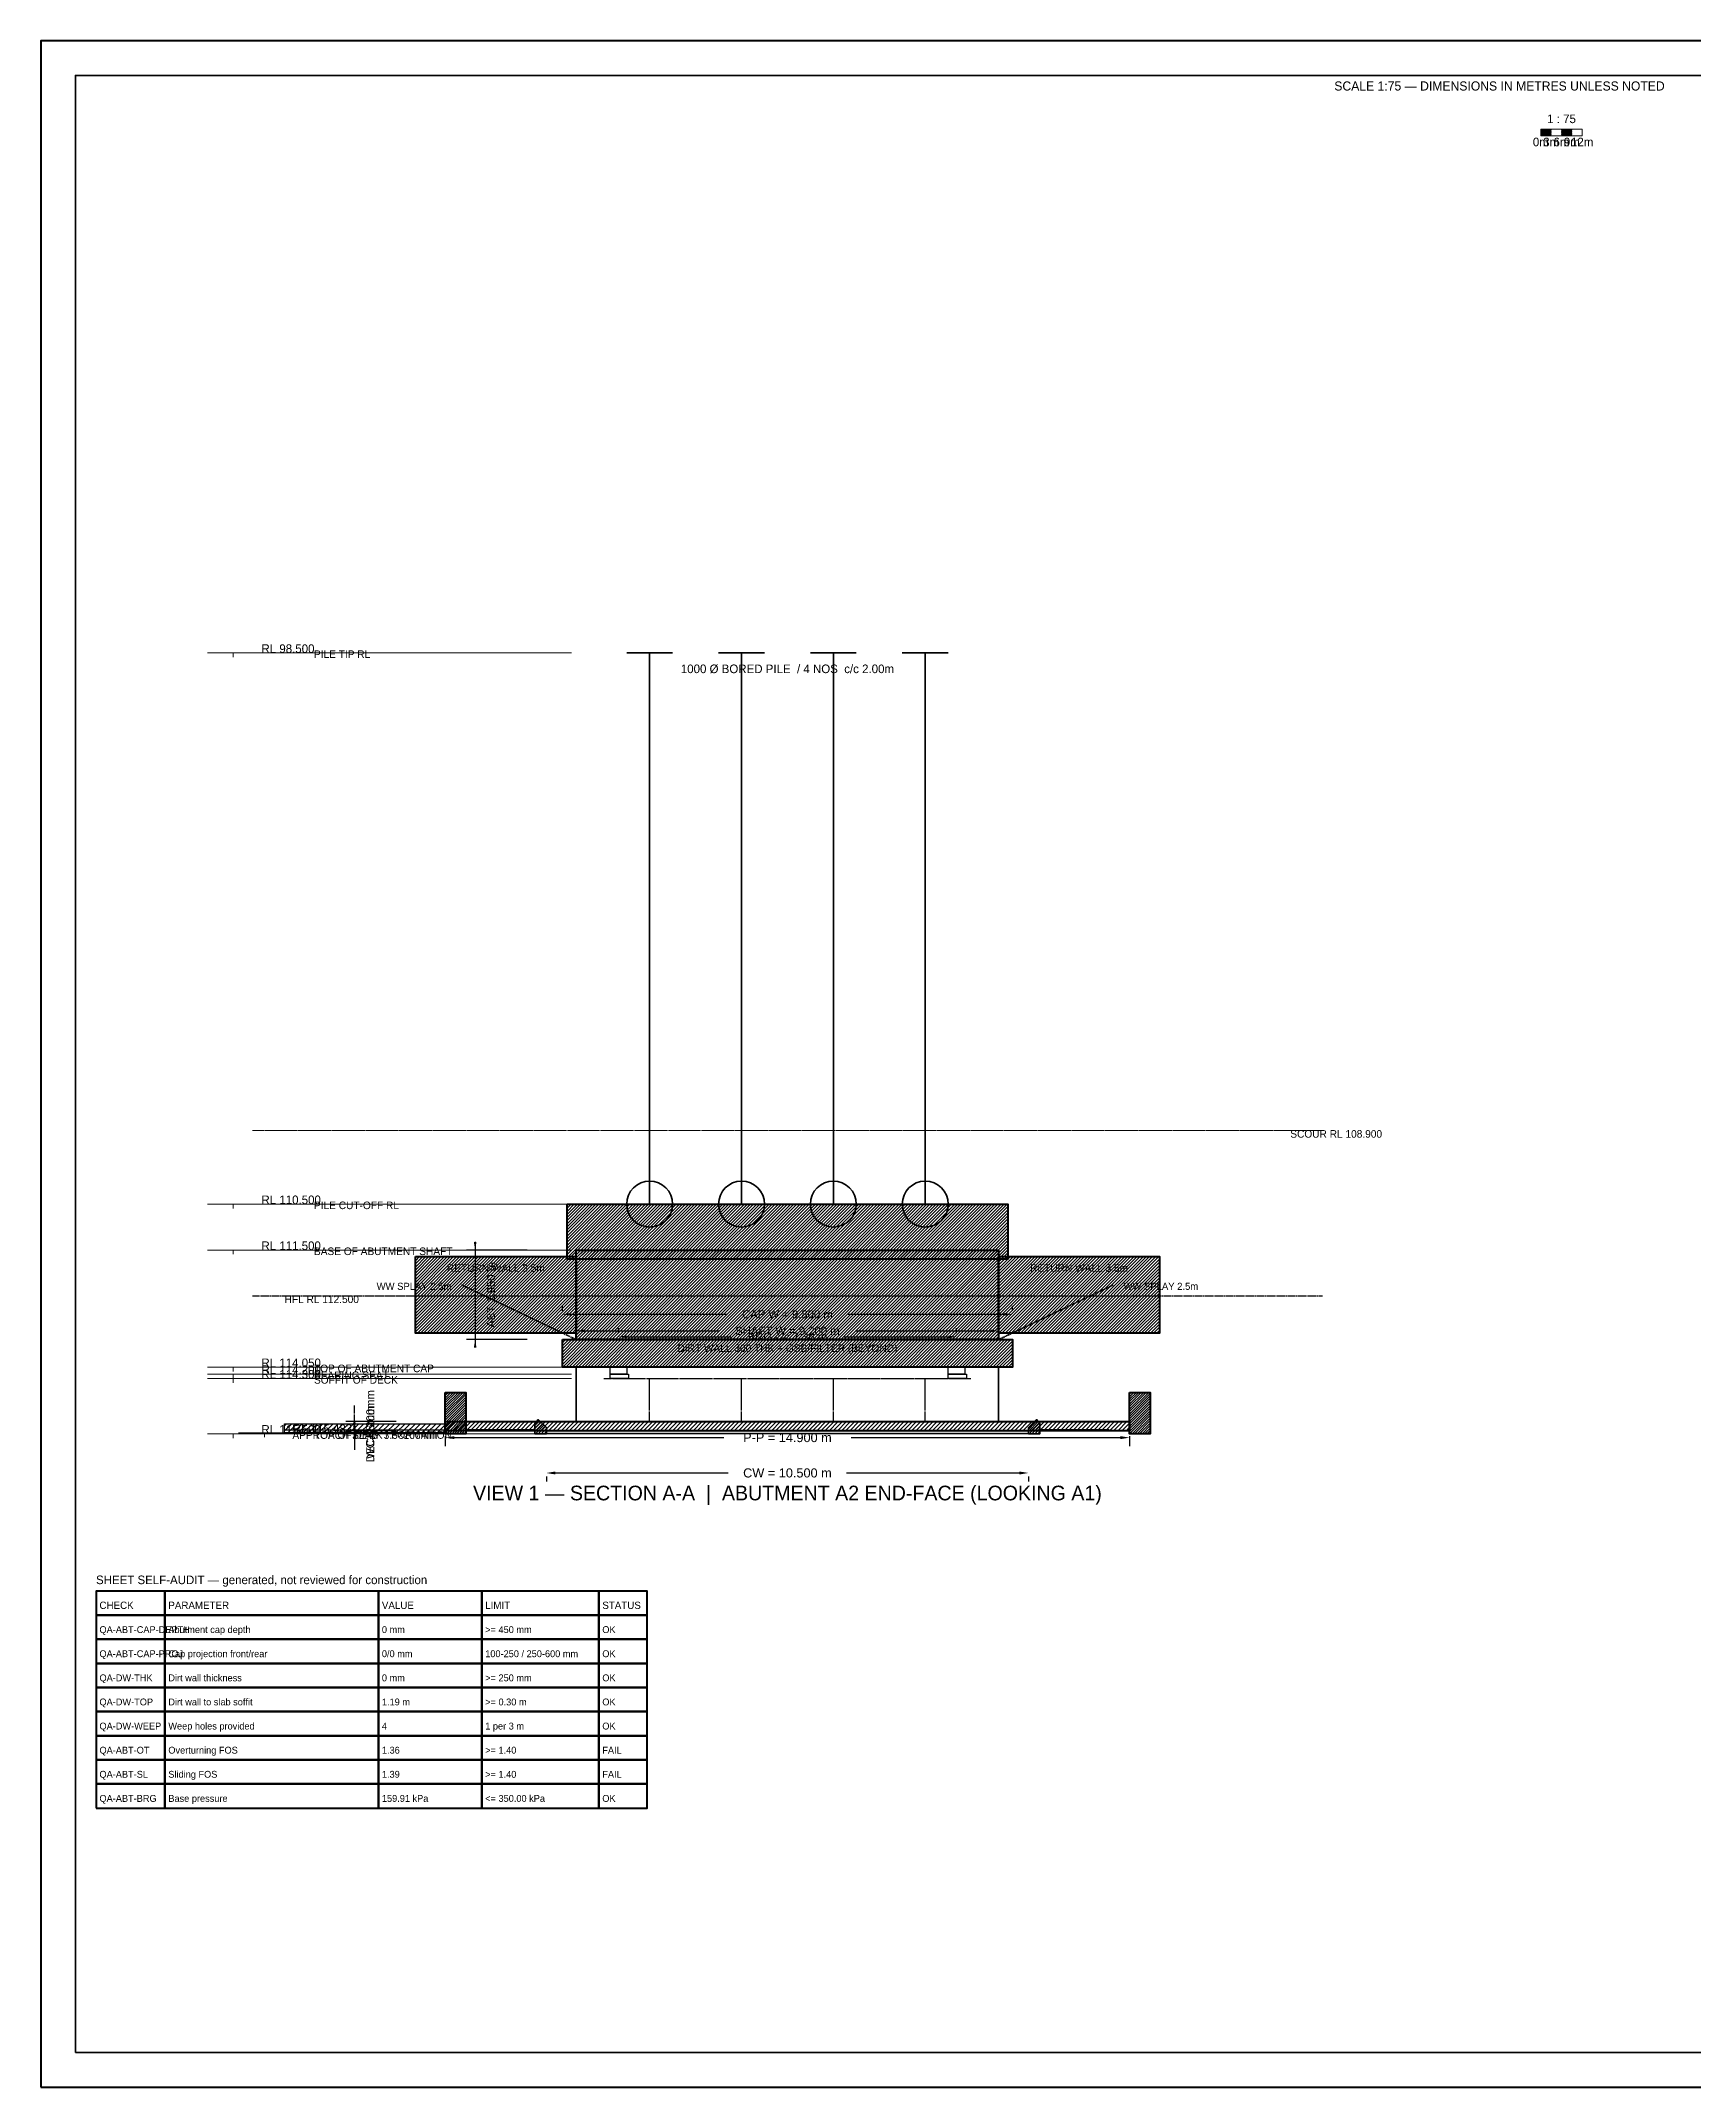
# Model space of a CAD drawing. Header units: metres. Extents: x 0 to 841, y 0 to 594.
# Drawn here: x 0 to 480, y 0 to 594 of the extents above; entities that cross this region are included whole.
import ezdxf
from ezdxf.enums import TextEntityAlignment as Align

# ---------------------------------------------------------------- set-up
doc = ezdxf.new("R2010")
doc.units = ezdxf.units.M
for name, pattern in [('DASHED', [0.5, 0.375, -0.125]), ('DASHED2', [0.25, 0.1875, -0.0625]), ('HIDDEN', [0.25, 0.1875, -0.0625])]:
    doc.linetypes.add(name, pattern=pattern)
for name, color, linetype, lineweight in [('BORDER-INNER', 7, 'Continuous', 35), ('BORDER-OUTER', 7, 'Continuous', 70), ('CIVIL-HFL', 5, 'DASHED', 25), ('CIVIL-ROAD', 7, 'Continuous', 25), ('CIVIL-SCOUR', 1, 'DASHED2', 18), ('DIM-LEVEL', 3, 'Continuous', 18), ('DIM-LINEAR', 3, 'Continuous', 18), ('FOUND-CAP', 2, 'Continuous', 35), ('FOUND-PILE', 4, 'Continuous', 35), ('STRUC-HATCHING', 8, 'Continuous', 18), ('STRUC-HIDDEN', 8, 'HIDDEN', 25), ('SUB-ABUT', 3, 'Continuous', 35), ('SUB-BEARING', 5, 'Continuous', 25), ('SUB-DIRT-WALL', 3, 'Continuous', 35), ('SUPER-DECK', 2, 'Continuous', 50), ('SUPER-FOOTPATH', 7, 'Continuous', 25), ('SUPER-KERB', 7, 'Continuous', 25), ('SUPER-PARAPET', 2, 'Continuous', 35), ('SUPER-WEARING', 8, 'Continuous', 25), ('SYM-SCALE', 7, 'Continuous', 13), ('TEXT-GENERAL', 7, 'Continuous', 18), ('TEXT-HEADER', 7, 'Continuous', 25), ('TEXT-LEVEL', 5, 'Continuous', 18), ('TEXT-SPEC', 7, 'Continuous', 13), ('TITLEBLK-BOX', 7, 'Continuous', 50)]:
    doc.layers.add(name, color=color, linetype=linetype, lineweight=lineweight)
doc.styles.add('BRIDGE_STD', font='Arial.ttf')
doc.dimstyles.new('pmb100', dxfattribs={"dimtxt": 2.5, "dimasz": 0.9375, "dimexe": 2.5, "dimexo": 2.5, "dimtad": 0, "dimtih": 1, "dimdec": 0, "dimtxsty": 'BRIDGE_STD', "dimcen": 2.5, "dimazin": 3, "dimtfac": 1, "dimtmove": 0, "dimatfit": 3})

msp = doc.modelspace()

# ---------------------------------------------------------------- hatches: boundary and pattern name
at = {"layer": 'STRUC-HATCHING'}
h = msp.add_hatch(dxfattribs=at)
h.set_pattern_fill('ANSI31', scale=0.2)
h.paths.add_polyline_path([(152.75, 256.33), (280.75, 256.33), (280.75, 240.33), (152.75, 240.33)])
h = msp.add_hatch(dxfattribs=at)
h.set_pattern_fill('ANSI31', scale=0.2)
h.paths.add_polyline_path([(108.75, 241.07), (155.42, 241.07), (155.42, 218.87), (108.75, 218.87)])
h = msp.add_hatch(dxfattribs=at)
h.set_pattern_fill('ANSI31', scale=0.2)
h.paths.add_polyline_path([(155.42, 243), (278.08, 243), (278.08, 217), (155.42, 217)])
h = msp.add_hatch(dxfattribs=at)
h.set_pattern_fill('ANSI31', scale=0.2)
h.paths.add_polyline_path([(278.08, 241.07), (324.75, 241.07), (324.75, 218.87), (278.08, 218.87)])
h = msp.add_hatch(dxfattribs=at)
h.set_pattern_fill('ANSI31', scale=0.2)
h.paths.add_polyline_path([(151.42, 217), (282.08, 217), (282.08, 209), (151.42, 209)])
h = msp.add_hatch(dxfattribs=at)
h.set_pattern_fill('ANSI31', scale=0.16)
h.paths.add_polyline_path([(117.42, 201.67), (123.42, 201.67), (123.42, 189.67), (117.42, 189.67)])
h = msp.add_hatch(dxfattribs=at)
h.set_pattern_fill('ANSI31', scale=0.16)
h.paths.add_polyline_path([(316.08, 201.67), (322.08, 201.67), (322.08, 189.67), (316.08, 189.67)])
h = msp.add_hatch(dxfattribs=at)
h.set_pattern_fill('ANSI31', scale=0.333333)
h.paths.add_polyline_path([(70.75, 192.57), (117.42, 192.57), (117.42, 189.9), (70.75, 189.9)])
h = msp.add_hatch(dxfattribs=at)
h.set_pattern_fill('ANSI31', scale=0.266667)
h.paths.add_polyline_path([(117.42, 193.2), (316.08, 193.2), (316.08, 190.53), (117.42, 190.53)])
h = msp.add_hatch(dxfattribs=at)
h.set_pattern_fill('ANSI31', scale=0.186667)
h.paths.add_polyline_path([(146.75, 189.67), (143.42, 189.67), (143.42, 192.6), (144.42, 193.77), (146.75, 191.43)])
h = msp.add_hatch(dxfattribs=at)
h.set_pattern_fill('ANSI31', scale=0.1866667)
h.paths.add_polyline_path([(286.75, 189.67), (290.08, 189.67), (290.08, 192.6), (289.08, 193.77), (286.75, 191.43)])
at = {"layer": 'SUPER-WEARING'}
h = msp.add_hatch(dxfattribs=at)
h.set_pattern_fill('AR-SAND', scale=0.0533333)
h.paths.add_polyline_path([(70.75, 190.77), (117.42, 190.77), (117.42, 189.9), (70.75, 189.9)])
h = msp.add_hatch(dxfattribs=at)
h.set_pattern_fill('AR-SAND', scale=0.0533333)
h.paths.add_polyline_path([(146.75, 190.53), (286.75, 190.53), (286.75, 189.67), (146.75, 189.67)])
at = {"layer": 'SYM-SCALE'}
h = msp.add_hatch(dxfattribs=at)
h.set_pattern_fill('SOLID')
h.paths.add_polyline_path([(435.5, 566.4), (438.5, 566.4), (438.5, 568.39), (435.5, 568.39)])
h = msp.add_hatch(dxfattribs=at)
h.set_pattern_fill('SOLID')
h.paths.add_polyline_path([(441.5, 566.4), (444.5, 566.4), (444.5, 568.39), (441.5, 568.39)])

# ---------------------------------------------------------------- linework, layer by layer
at = {"layer": 'BORDER-INNER'}
msp.add_lwpolyline([(10, 10), (831, 10), (831, 584), (10, 584), (10, 10)], dxfattribs=at)
at = {"layer": 'BORDER-OUTER'}
msp.add_lwpolyline([(0, 0), (841, 0), (841, 594), (0, 594), (0, 0)], dxfattribs=at)
at = {"layer": 'CIVIL-HFL', "color": 5, "linetype": 'DASHED'}
msp.add_line((61.42, 229.67), (372.08, 229.67), dxfattribs=at)
at = {"layer": 'CIVIL-ROAD', "lineweight": 25}
msp.add_lwpolyline([(70.75, 192.57), (117.42, 192.57), (117.42, 189.9), (70.75, 189.9), (70.75, 192.57)], dxfattribs=at)
at = {"layer": 'CIVIL-SCOUR', "color": 1, "linetype": 'DASHED2'}
msp.add_line((61.42, 277.67), (372.08, 277.67), dxfattribs=at)
at = {"layer": 'DIM-LEVEL'}
for p, q in [((48.34, 416.33), (63.3, 416.33)), ((55.82, 416.33), (55.82, 415.09)), ((48.34, 256.33), (63.3, 256.33)), ((55.82, 256.33), (55.82, 255.09)), ((48.34, 243), (63.3, 243)), ((55.82, 243), (55.82, 241.75)), ((48.34, 209), (63.3, 209)), ((55.82, 209), (55.82, 207.75)), ((48.34, 207), (63.3, 207)), ((48.34, 205.67), (63.3, 205.67)), ((55.82, 207), (55.82, 205.75)), ((55.82, 205.67), (55.82, 204.42)), ((48.34, 189.67), (63.3, 189.67)), ((55.82, 189.67), (55.82, 188.42)), ((57.4, 189.9), (72.36, 189.9)), ((64.88, 189.9), (64.88, 188.65))]:
    msp.add_line(p, q, dxfattribs=at)
at = {"layer": 'DIM-LEVEL', "color": 5}
for p, q in [((55.82, 416.33), (154.08, 416.33)), ((55.82, 256.33), (154.08, 256.33)), ((55.82, 243), (154.08, 243)), ((55.82, 209), (154.08, 209)), ((55.82, 207), (154.08, 207)), ((55.82, 205.67), (154.08, 205.67)), ((55.82, 189.67), (154.08, 189.67))]:
    msp.add_line(p, q, dxfattribs=at)
at = {"layer": 'FOUND-CAP', "lineweight": 40}
msp.add_lwpolyline([(152.75, 256.33), (280.75, 256.33), (280.75, 240.33), (152.75, 240.33), (152.75, 256.33)], dxfattribs=at)
at = {"layer": 'FOUND-PILE', "color": 4, "lineweight": 35}
for p, q in [((170.08, 416.33), (183.42, 416.33)), ((176.75, 256.33), (176.75, 416.33)), ((196.75, 416.33), (210.08, 416.33)), ((203.42, 256.33), (203.42, 416.33)), ((223.42, 416.33), (236.75, 416.33)), ((230.08, 256.33), (230.08, 416.33)), ((250.08, 416.33), (263.42, 416.33)), ((256.75, 256.33), (256.75, 416.33))]:
    msp.add_line(p, q, dxfattribs=at)
at = {"layer": 'FOUND-PILE', "color": 4}
for centre in [(176.75, 256.33), (203.42, 256.33), (230.08, 256.33), (256.75, 256.33)]:
    msp.add_circle(centre, 6.67, dxfattribs=at)
at = {"layer": 'STRUC-HIDDEN', "color": 8, "linetype": 'HIDDEN'}
for p, q in [((163.42, 205.67), (270.08, 205.67)), ((176.75, 193.2), (176.75, 205.67)), ((203.42, 193.2), (203.42, 205.67)), ((230.08, 193.2), (230.08, 205.67)), ((256.75, 193.2), (256.75, 205.67))]:
    msp.add_line(p, q, dxfattribs=at)
at = {"layer": 'SUB-ABUT', "color": 3, "linetype": 'DASHED'}
for p, q in [((155.42, 217), (122.08, 232.9)), ((278.08, 217), (311.42, 232.9))]:
    msp.add_line(p, q, dxfattribs=at)
at = {"layer": 'SUB-ABUT', "lineweight": 40}
for points in [[(108.75, 241.07), (155.42, 241.07), (155.42, 218.87), (108.75, 218.87), (108.75, 241.07)], [(278.08, 241.07), (324.75, 241.07), (324.75, 218.87), (278.08, 218.87), (278.08, 241.07)]]:
    msp.add_lwpolyline(points, dxfattribs=at)
at = {"layer": 'SUB-ABUT', "lineweight": 50}
for points in [[(155.42, 243), (278.08, 243), (278.08, 217), (155.42, 217), (155.42, 243)], [(151.42, 217), (282.08, 217), (282.08, 209), (151.42, 209), (151.42, 217)]]:
    msp.add_lwpolyline(points, dxfattribs=at)
at = {"layer": 'SUB-ABUT', "lineweight": 30}
for points in [[(165.28, 209), (170.08, 209), (170.08, 207), (165.28, 207), (165.28, 209)], [(263.42, 209), (268.22, 209), (268.22, 207), (263.42, 207), (263.42, 209)]]:
    msp.add_lwpolyline(points, dxfattribs=at)
at = {"layer": 'SUB-BEARING', "lineweight": 30}
for points in [[(165.28, 207), (170.62, 207), (170.62, 205.67), (165.28, 205.67), (165.28, 207)], [(263.42, 207), (268.75, 207), (268.75, 205.67), (263.42, 205.67), (263.42, 207)]]:
    msp.add_lwpolyline(points, dxfattribs=at)
at = {"layer": 'SUB-DIRT-WALL', "lineweight": 35}
msp.add_lwpolyline([(155.42, 193.2), (278.08, 193.2), (278.08, 209), (155.42, 209), (155.42, 193.2)], dxfattribs=at)
at = {"layer": 'SUPER-DECK', "lineweight": 50}
msp.add_lwpolyline([(117.42, 193.2), (316.08, 193.2), (316.08, 190.53), (117.42, 190.53), (117.42, 193.2)], dxfattribs=at)
at = {"layer": 'SUPER-FOOTPATH', "lineweight": 25}
for points in [[(123.42, 190.93), (143.42, 190.93), (143.42, 190.53), (123.42, 190.53), (123.42, 190.93)], [(290.08, 190.93), (310.08, 190.93), (310.08, 190.53), (290.08, 190.53), (290.08, 190.93)]]:
    msp.add_lwpolyline(points, dxfattribs=at)
at = {"layer": 'SUPER-KERB', "lineweight": 35}
for points in [[(146.75, 189.67), (143.42, 189.67), (143.42, 192.6), (144.42, 193.77), (146.75, 191.43), (146.75, 189.67)], [(286.75, 189.67), (290.08, 189.67), (290.08, 192.6), (289.08, 193.77), (286.75, 191.43), (286.75, 189.67)]]:
    msp.add_lwpolyline(points, dxfattribs=at)
at = {"layer": 'SUPER-PARAPET', "lineweight": 40}
for points in [[(117.42, 201.67), (123.42, 201.67), (123.42, 189.67), (117.42, 189.67), (117.42, 201.67)], [(316.08, 201.67), (322.08, 201.67), (322.08, 189.67), (316.08, 189.67), (316.08, 201.67)]]:
    msp.add_lwpolyline(points, dxfattribs=at)
at = {"layer": 'SUPER-WEARING'}
for points in [[(70.75, 190.77), (117.42, 190.77), (117.42, 189.9), (70.75, 189.9), (70.75, 190.77)], [(146.75, 190.53), (286.75, 190.53), (286.75, 189.67), (146.75, 189.67), (146.75, 190.53)]]:
    msp.add_lwpolyline(points, dxfattribs=at)
at = {"layer": 'SYM-SCALE'}
msp.add_lwpolyline([(435.5, 566.4), (447.5, 566.4), (447.5, 568.39), (435.5, 568.39), (435.5, 566.4)], dxfattribs=at)
at = {"layer": 'TITLEBLK-BOX'}
for points in [[(16, 137), (36, 137), (36, 144), (16, 144), (16, 137)], [(36, 137), (98, 137), (98, 144), (36, 144), (36, 137)], [(98, 137), (128, 137), (128, 144), (98, 144), (98, 137)], [(128, 137), (162, 137), (162, 144), (128, 144), (128, 137)], [(162, 137), (176, 137), (176, 144), (162, 144), (162, 137)], [(16, 130), (36, 130), (36, 137), (16, 137), (16, 130)], [(36, 130), (98, 130), (98, 137), (36, 137), (36, 130)], [(98, 130), (128, 130), (128, 137), (98, 137), (98, 130)], [(128, 130), (162, 130), (162, 137), (128, 137), (128, 130)], [(162, 130), (176, 130), (176, 137), (162, 137), (162, 130)], [(16, 123), (36, 123), (36, 130), (16, 130), (16, 123)], [(36, 123), (98, 123), (98, 130), (36, 130), (36, 123)], [(98, 123), (128, 123), (128, 130), (98, 130), (98, 123)], [(128, 123), (162, 123), (162, 130), (128, 130), (128, 123)], [(162, 123), (176, 123), (176, 130), (162, 130), (162, 123)], [(16, 116), (36, 116), (36, 123), (16, 123), (16, 116)], [(36, 116), (98, 116), (98, 123), (36, 123), (36, 116)], [(98, 116), (128, 116), (128, 123), (98, 123), (98, 116)], [(128, 116), (162, 116), (162, 123), (128, 123), (128, 116)], [(162, 116), (176, 116), (176, 123), (162, 123), (162, 116)], [(16, 109), (36, 109), (36, 116), (16, 116), (16, 109)], [(36, 109), (98, 109), (98, 116), (36, 116), (36, 109)], [(98, 109), (128, 109), (128, 116), (98, 116), (98, 109)], [(128, 109), (162, 109), (162, 116), (128, 116), (128, 109)], [(162, 109), (176, 109), (176, 116), (162, 116), (162, 109)], [(16, 102), (36, 102), (36, 109), (16, 109), (16, 102)], [(36, 102), (98, 102), (98, 109), (36, 109), (36, 102)], [(98, 102), (128, 102), (128, 109), (98, 109), (98, 102)], [(128, 102), (162, 102), (162, 109), (128, 109), (128, 102)], [(162, 102), (176, 102), (176, 109), (162, 109), (162, 102)], [(16, 95), (36, 95), (36, 102), (16, 102), (16, 95)], [(36, 95), (98, 95), (98, 102), (36, 102), (36, 95)], [(98, 95), (128, 95), (128, 102), (98, 102), (98, 95)], [(128, 95), (162, 95), (162, 102), (128, 102), (128, 95)], [(162, 95), (176, 95), (176, 102), (162, 102), (162, 95)], [(16, 88), (36, 88), (36, 95), (16, 95), (16, 88)], [(36, 88), (98, 88), (98, 95), (36, 95), (36, 88)], [(98, 88), (128, 88), (128, 95), (98, 95), (98, 88)], [(128, 88), (162, 88), (162, 95), (128, 95), (128, 88)], [(162, 88), (176, 88), (176, 95), (162, 95), (162, 88)], [(16, 81), (36, 81), (36, 88), (16, 88), (16, 81)], [(36, 81), (98, 81), (98, 88), (36, 88), (36, 81)], [(98, 81), (128, 81), (128, 88), (98, 88), (98, 81)], [(128, 81), (162, 81), (162, 88), (128, 88), (128, 81)], [(162, 81), (176, 81), (176, 88), (162, 88), (162, 81)]]:
    msp.add_lwpolyline(points, dxfattribs=at)

# ---------------------------------------------------------------- texts
at = {"layer": 'CIVIL-HFL', "color": 5}
msp.add_text('HFL RL 112.500', height=2.2, dxfattribs=at).set_placement((70.75, 227.61))
at = {"layer": 'CIVIL-SCOUR', "color": 1}
msp.add_text('SCOUR RL 108.900', height=2.2, dxfattribs=at).set_placement((362.75, 275.61))
at = {"layer": 'TEXT-GENERAL'}
for s, height, p in [('1 : 75', 2.493, (441.5, 570.14)), ('0m', 2.493, (435.5, 563.41)), ('3m', 2.493, (438.5, 563.41)), ('6m', 2.493, (441.5, 563.41)), ('9m', 2.493, (444.5, 563.41)), ('12m', 2.493, (447.5, 563.41)), ('1000 Ø BORED PILE  / 4 NOS  c/c 2.00m', 2.4933, (216.75, 410.47)), ('APPROACH SLAB  3.5×200mm', 2.2, (94.08, 188.17))]:
    msp.add_text(s, height=height, dxfattribs=at).set_placement(p, align=Align.CENTER)
at = {"layer": 'TEXT-GENERAL', "color": 3}
for p in [(132.08, 236.67), (301.42, 236.67)]:
    msp.add_text('RETURN WALL 3.5m', height=2.2, dxfattribs=at).set_placement(p, align=Align.CENTER)
at = {"layer": 'TEXT-HEADER'}
msp.add_text('VIEW 1 — SECTION A-A  |  ABUTMENT A2 END-FACE (LOOKING A1)', height=4.2533, dxfattribs=at).set_placement((216.75, 170.33), align=Align.CENTER)
for s, height, p in [('SHEET SELF-AUDIT — generated, not reviewed for construction', 2.4933, (16, 146)), ('CHECK', 2.119, (17, 138.8)), ('PARAMETER', 2.119, (37, 138.8)), ('VALUE', 2.119, (99, 138.8)), ('LIMIT', 2.119, (129, 138.8)), ('STATUS', 2.119, (163, 138.8))]:
    msp.add_text(s, height=height, dxfattribs=at).set_placement(p)
at = {"layer": 'TEXT-LEVEL'}
for s, height, p in [('RL 98.500', 2.493, (64.04, 416.33)), ('PILE TIP RL', 2.2, (79.28, 414.87)), ('RL 110.500', 2.493, (64.04, 256.33)), ('PILE CUT-OFF RL', 2.2, (79.28, 254.87)), ('RL 111.500', 2.493, (64.04, 243)), ('BASE OF ABUTMENT SHAFT', 2.2, (79.28, 241.53)), ('RL 114.050', 2.493, (64.04, 209)), ('RL 114.200', 2.493, (64.04, 207)), ('RL 114.300', 2.493, (64.04, 205.67)), ('TOP OF ABUTMENT CAP', 2.2, (79.28, 207.53)), ('SOFFIT OF DECK', 2.2, (79.28, 204.2)), ('BEARING SEAT', 2.2, (79.28, 205.53)), ('RL 115.500', 2.493, (64.04, 189.67)), ('RL 115.483', 2.493, (73.11, 189.9)), ('TOP OF DECK / FORMATION', 2.2, (79.28, 188.2))]:
    msp.add_text(s, height=height, dxfattribs=at).set_placement(p)
at = {"layer": 'TEXT-SPEC', "color": 8}
msp.add_text('SCALE 1:75 — DIMENSIONS IN METRES UNLESS NOTED', height=2.64, dxfattribs=at).set_placement((423.5, 579.6), align=Align.CENTER)
at = {"layer": 'TEXT-SPEC', "color": 3}
msp.add_text('WW SPLAY 2.5m', height=2.0533, dxfattribs=at).set_placement((119.15, 231.44), align=Align.RIGHT)
for s, height, p in [('WW SPLAY 2.5m', 2.0533, (314.35, 231.44)), ('QA-ABT-CAP-DEPTH', 1.9947, (17, 131.8)), ('Abutment cap depth', 1.9947, (37, 131.8)), ('0 mm', 1.995, (99, 131.8)), ('>= 450 mm', 1.995, (129, 131.8)), ('OK', 1.995, (163, 131.8)), ('QA-ABT-CAP-PROJ', 1.9947, (17, 124.8)), ('Cap projection front/rear', 1.9947, (37, 124.8)), ('0/0 mm', 1.995, (99, 124.8)), ('100-250 / 250-600 mm', 1.9947, (129, 124.8)), ('OK', 1.995, (163, 124.8)), ('QA-DW-THK', 1.995, (17, 117.8)), ('Dirt wall thickness', 1.9947, (37, 117.8)), ('0 mm', 1.995, (99, 117.8)), ('>= 250 mm', 1.995, (129, 117.8)), ('OK', 1.995, (163, 117.8)), ('Dirt wall to slab soffit', 1.9947, (37, 110.8)), ('QA-DW-TOP', 1.995, (17, 110.8)), ('1.19 m', 1.995, (99, 110.8)), ('>= 0.30 m', 1.995, (129, 110.8)), ('OK', 1.995, (163, 110.8)), ('QA-DW-WEEP', 1.995, (17, 103.8)), ('Weep holes provided', 1.9947, (37, 103.8)), ('4', 1.99, (99, 103.8)), ('1 per 3 m', 1.995, (129, 103.8)), ('OK', 1.995, (163, 103.8)), ('QA-ABT-BRG', 1.995, (17, 82.8)), ('Base pressure', 1.9947, (37, 82.8)), ('159.91 kPa', 1.995, (99, 82.8)), ('<= 350.00 kPa', 1.9947, (129, 82.8)), ('OK', 1.995, (163, 82.8))]:
    msp.add_text(s, height=height, dxfattribs=at).set_placement(p)
msp.add_text('DIRT WALL 300 THK + GSB/FILTER (BEYOND)', height=2.2, dxfattribs=at).set_placement((216.75, 213.4), align=Align.CENTER)
at = {"layer": 'TEXT-SPEC', "color": 1}
for s, height, p in [('QA-ABT-OT', 1.995, (17, 96.8)), ('Overturning FOS', 1.9947, (37, 96.8)), ('1.36', 1.995, (99, 96.8)), ('>= 1.40', 1.995, (129, 96.8)), ('FAIL', 1.995, (163, 96.8)), ('QA-ABT-SL', 1.995, (17, 89.8)), ('Sliding FOS', 1.9947, (37, 89.8)), ('1.39', 1.995, (99, 89.8)), ('>= 1.40', 1.995, (129, 89.8)), ('FAIL', 1.995, (163, 89.8))]:
    msp.add_text(s, height=height, dxfattribs=at).set_placement(p)

# ---------------------------------------------------------------- dimensions: what is measured, and where the dimension line sits
at = {"layer": 'DIM-LINEAR'}
for base, p1, p2, text in [((126.08, 243), (143.68, 243), (143.68, 217), 'ABT 1.950 m'), ((91.02, 193.2), (105.68, 193.2), (105.68, 190.53), 'DECK 200mm'), ((91.02, 190.53), (105.68, 190.53), (105.68, 189.67), 'WC 65mm')]:
    msp.add_linear_dim(base=base, p1=p1, p2=p2, angle=90, text=text, dimstyle='pmb100', override={"dimtxt": 2.346667, "dimasz": 2.346667, "dimgap": 0.938667, "dimclrt": 3}, dxfattribs=at).render()
for base, p1, p2, text, override in [((151.42, 224.33), (151.42, 222.87), (282.08, 222.87), 'CAP W = 9.800 m', {"dimtxt": 2.346667, "dimasz": 2.346667, "dimgap": 0.938667, "dimclrt": 3}), ((155.42, 219.53), (155.42, 237.13), (278.08, 237.13), 'SHAFT W = 9.200 m', {"dimtxt": 2.346667, "dimasz": 2.346667, "dimgap": 0.938667, "dimclrt": 3}), ((167.68, 217.8), (167.68, 216.33), (265.82, 216.33), 'BRG c/c 7.36 m', {"dimtxt": 2.346667, "dimasz": 2.346667, "dimgap": 0.938667, "dimclrt": 3}), ((117.42, 188.53), (117.42, 191.47), (316.08, 191.47), 'P-P = 14.900 m', {"dimtxt": 2.64, "dimasz": 2.64, "dimgap": 1.056, "dimclrt": 3}), ((146.75, 178.27), (146.75, 179.73), (286.75, 179.73), 'CW = 10.500 m', {"dimtxt": 2.64, "dimasz": 2.64, "dimgap": 1.056, "dimclrt": 3})]:
    msp.add_linear_dim(base=base, p1=p1, p2=p2, text=text, dimstyle='pmb100', override=override, dxfattribs=at).render()

doc.saveas('drawing.dxf')
